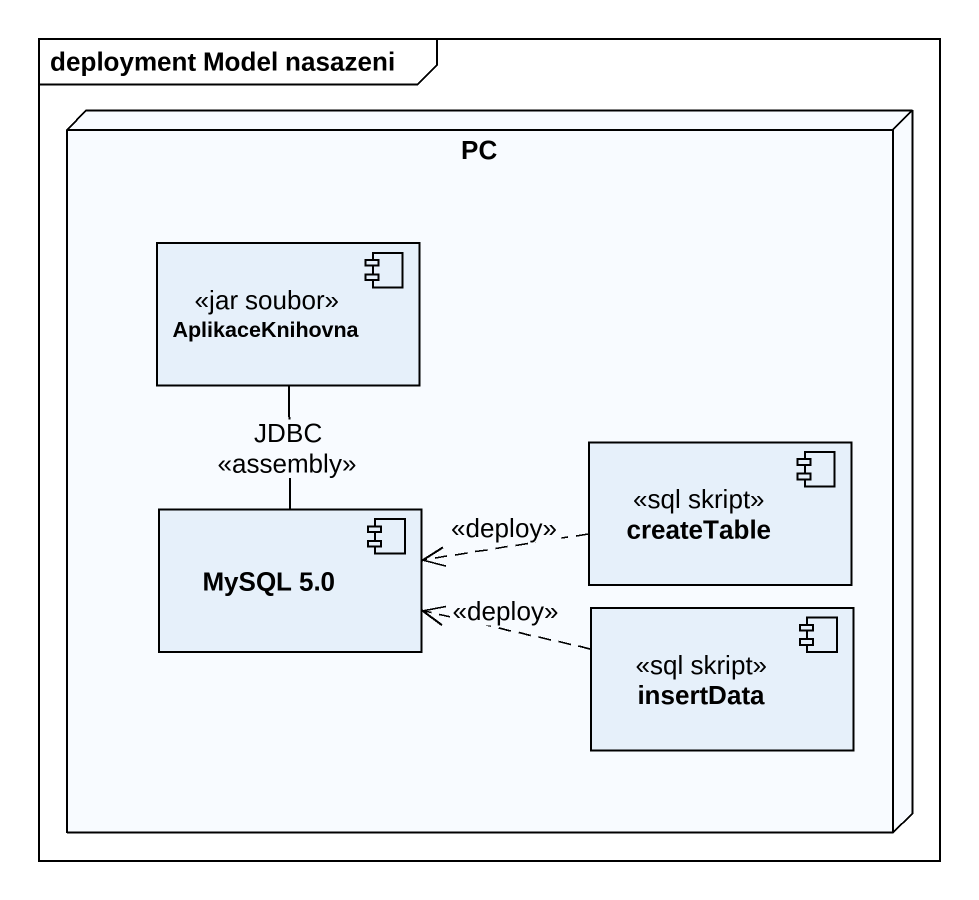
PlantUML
@startuml
mainframe deployment Model nasazeni
node PC {
  component AplikaceKnihovna <<jar soubor>>
  component createTable <<sql skript>>
  component "MySQL 5.0" as MySQL_5_0
  component insertData <<sql skript>>
}
AplikaceKnihovna -- MySQL_5_0 : JDBC\n<<assembly>>
createTable .left.> MySQL_5_0 : <<deploy>>
insertData .left.> MySQL_5_0 : <<deploy>>
@enduml
